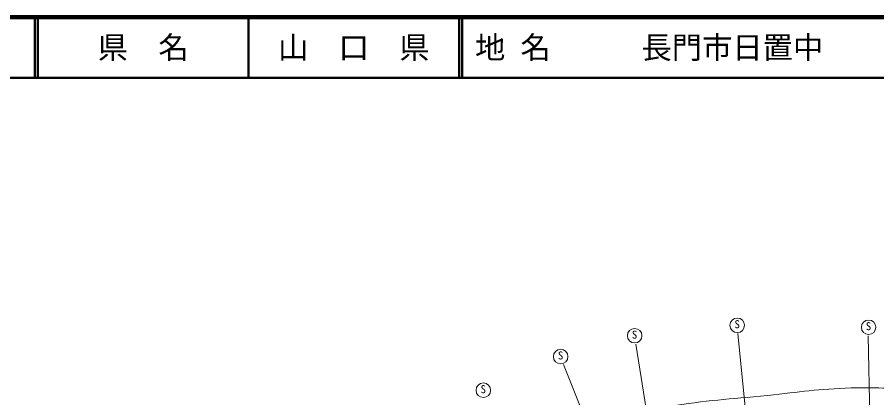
# Model space of a CAD drawing. Units: millimetres, scale not verified. Extents: x 40000 to 680000, y 20000 to 380000.
# Drawn here: x 294841 to 436672, y 317211 to 380000 of the extents above; entities that cross this region are included whole.
import ezdxf
from ezdxf.enums import TextEntityAlignment as Align

# ---------------------------------------------------------------- set-up
doc = ezdxf.new("R2010")
doc.units = ezdxf.units.MM
doc.header["$LTSCALE"] = 1000
for name, color, linetype, lineweight in [('M-BGD', 7, 'Continuous', 13), ('M-TTL', 2, 'Continuous', 140), ('M-TTL-LINE', 7, 'Continuous', 50), ('M-TTL-TXT', 7, 'Continuous', 13)]:
    doc.layers.add(name, color=color, linetype=linetype, lineweight=lineweight)
doc.styles.add('ＭＳ ゴシック', font='')
doc.styles.get('ＭＳ ゴシック').set_extended_font_data('MS Gothic')

msp = doc.modelspace()

# ---------------------------------------------------------------- linework, layer by layer
at = {"layer": 'M-BGD'}
for p, q in [((415638, 308462), (413762, 327799)), ((435610, 308329), (435227, 327438)), ((399976, 306722), (396934, 326042)), ((392127, 304840), (384963, 322693))]:
    msp.add_line(p, q, dxfattribs=at)
for centre in [(413647, 329172), (435319, 328845), (396718, 327455), (384513, 324020), (371755, 318459)]:
    msp.add_circle(centre, 1200, dxfattribs=at)
msp.add_open_spline([(307475, 269318), (308551, 269210), (308929, 269197), (309858, 269261), (311099, 269346), (311771, 269606), (312970, 269939), (314858, 270465), (315902, 270836), (317698, 271619), (319583, 272442), (320563, 273071), (322337, 274112), (323865, 275009), (324702, 275545), (326192, 276503), (329666, 278736), (331586, 280027), (335012, 282332), (337806, 284212), (339384, 285247), (342146, 287174), (346963, 290536), (349576, 292541), (354399, 295893), (357760, 298229), (359785, 299337), (363068, 301781), (364802, 303073), (365543, 304094), (367321, 305325), (369055, 306526), (370109, 307100), (372037, 307956), (376739, 310044), (379608, 310651), (384576, 311990), (388544, 313059), (390861, 313259), (394880, 314116), (397769, 314732), (399358, 315224), (402268, 315732), (408603, 316836), (412228, 316950), (418624, 317613), (424015, 318171), (427028, 318680), (432445, 318839), (437045, 318974), (439624, 318710), (444221, 318512), (449369, 318290), (452265, 318248), (457388, 317694), (461711, 317227), (464093, 316657), (468367, 315854), (473986, 314799), (477143, 314213), (482678, 312783), (486971, 311674), (489308, 310812), (493546, 309512), (496478, 308612), (498181, 308279), (501043, 307176), (503539, 306215), (504920, 305611), (507294, 304378), (509689, 303135), (510911, 302224), (513201, 300798), (515363, 299450), (516539, 298639), (518689, 297272), (521322, 295598), (522743, 294570), (525450, 293019), (528327, 291371), (529933, 290394), (533005, 289144), (536030, 287913), (537811, 287431), (540965, 286581), (544708, 285573), (546837, 285085), (550670, 284510), (555154, 283836), (557697, 283592), (562228, 283419), (565340, 283301), (566418, 283285), (570200, 283365)], degree=3, knots=[0, 0, 0, 0, 1, 1, 1, 2, 2, 2, 3, 3, 3, 4, 4, 4, 5, 5, 5, 6, 6, 6, 7, 7, 7, 8, 8, 8, 9, 9, 9, 10, 10, 10, 11, 11, 11, 12, 12, 12, 13, 13, 13, 14, 14, 14, 15, 15, 15, 16, 16, 16, 17, 17, 17, 18, 18, 18, 19, 19, 19, 20, 20, 20, 21, 21, 21, 22, 22, 22, 23, 23, 23, 24, 24, 24, 25, 25, 25, 26, 26, 26, 27, 27, 27, 28, 28, 28, 29, 29, 29, 30, 30, 30, 31, 31, 31, 31], dxfattribs=at)
at = {"layer": 'M-TTL'}
msp.add_line((680000, 380000), (40000, 380000), dxfattribs=at)
at = {"layer": 'M-TTL-LINE'}
for p, q in [((297750, 380000), (297750, 370000)), ((298250, 380000), (298250, 370000)), ((333000, 380000), (333000, 370000)), ((367750, 380000), (367750, 370000)), ((368250, 380000), (368250, 370000)), ((40000, 370000), (680000, 370000))]:
    msp.add_line(p, q, dxfattribs=at)

# ---------------------------------------------------------------- texts
at = {"layer": 'M-BGD', "style": 'ＭＳ ゴシック'}
for p in [(413183, 330009), (434855, 329682), (396254, 328292), (384049, 324857), (371291, 319296)]:
    msp.add_text('S', height=1320, dxfattribs=at).set_placement(p, align=Align.TOP_LEFT)
at = {"layer": 'M-TTL-TXT', "style": 'ＭＳ ゴシック'}
for s, p in [('県\u3000名', (315625, 375000)), ('山\u3000口\u3000県', (350375, 375000))]:
    msp.add_text(s, height=3666, dxfattribs=at).set_placement(p, align=Align.MIDDLE_CENTER)
msp.add_text('地 名      長門市日置中', height=3666, dxfattribs=at).set_placement((370380, 375000), align=Align.MIDDLE_LEFT)

doc.saveas('drawing.dxf')
